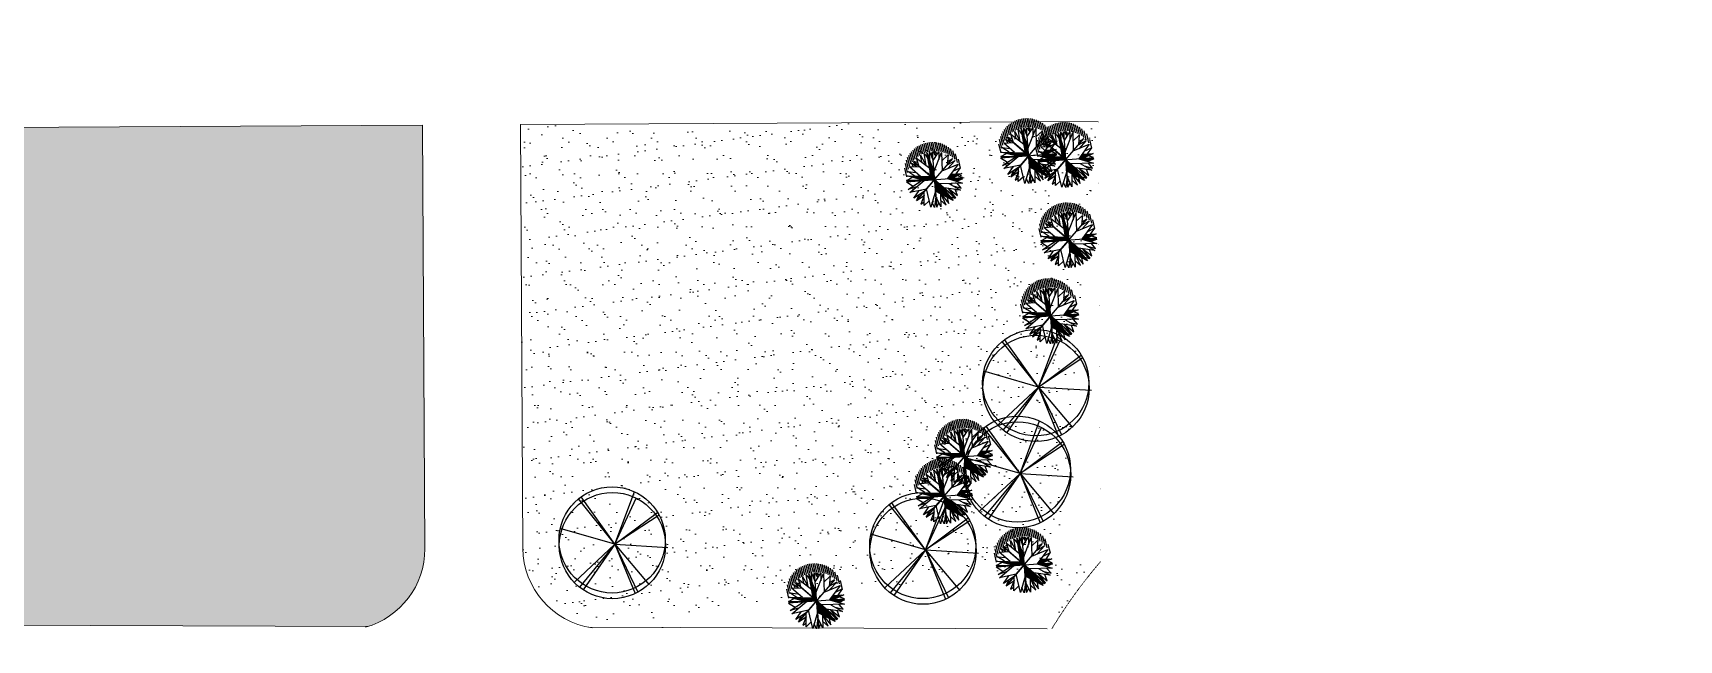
# Model space of a CAD drawing. Header units: millimetres. Extents: x 15176 to 113240, y 14038 to 107702.
# Drawn here: x 32935 to 62290, y 52211 to 63047 of the extents above; entities that cross this region are included whole.
import ezdxf

# ---------------------------------------------------------------- set-up
doc = ezdxf.new("R2010")
doc.units = ezdxf.units.MM
doc.linetypes.add('ACAD_ISO03W100', pattern=[30, 12, -18])
for name, color, linetype in [('doors', 4, 'Continuous'), ('graas', 72, 'Continuous'), ('windows', 4, 'Continuous')]:
    doc.layers.add(name, color=color, linetype=linetype)
doc.layers.add('plants', color=3, linetype='Continuous', lineweight=25)
pattern_1 = [(37.50000000000001, (25327.59192455947, 41406.08846742971), (-16.0003129598405, 489.4132373293423), [0, -386.08, 0, -431.8, 0, -412.75]), (7.49999999999999, (25327.59192455947, 41406.08846742971), (449.5232831380026, 716.8251005683543), [0, -208.2799999999999, 0, -347.9799999999998, 0, -133.3499999999999]), (327.5, (25015.17192455946, 41406.08846742971), (790.9923702414579, 1.437184678545691), [0, -127, 0, -457.2, 0, -596.9]), (317.5, (25015.17192455946, 41406.08846742971), (763.5564524722973, 222.9293232572162), [0, -63.5, 0, -299.72, 0, -342.9])]

# ---------------------------------------------------------------- blocks, each defined once
blk = doc.blocks.new('main door')
at = {"layer": 'doors'}
for p, q in [((-45.72175360190886, 1370.66620581998), (-45.71924921806567, 1440.001651182858)), ((45.70681790433082, 1370.666703953444), (45.70929600020827, 1439.274351976776)), ((173.6230859084426, 300.3159874254197), (685.955078160543, 1187.627011623124)), ((-1032.484857876509, 1003.78036355308), (-1075.432084839304, 1046.727590515875)), ((-1004.206423623793, 1032.070471795283), (-1047.147813591851, 1075.011861763334)), ((628.8147146806768, 1088.651240058738), (0, 7.275957614183426e-12)), ((148.8923621210706, 314.5945085774511), (643.9426761187606, 1171.968631351032)), ((148.8923621210706, 314.5945085774511), (643.9426761187606, 1171.968631351032)), ((198.3793277679433, 286.0227331225033), (693.4296417655933, 1143.396855896142)), ((198.3793277679433, 286.0227331225033), (693.4296417655933, 1143.396855896142)), ((-1370.662709205357, 45.72525021654292), (-1439.998154568129, 45.72274583279068)), ((0, 7.275957614183426e-12), (-1371.428571420711, -0.004560894216410816)), ((-346.8384788814583, 28.54171282744937), (-1336.866403955624, 28.58006164336985)), ((-1336.865947755297, -28.56279549811006), (-1336.866403955624, 28.58006164336985)), ((-346.8528355489689, -0.004560894114547409), (-1257.142857101939, 0.0101022102535353)), ((628.8147146807314, -1089.642628089765), (0, 7.275957614183426e-12)), ((1370.666703953542, 45.70681790422532), (1439.27435197687, 45.70929600011004)), ((-1370.663207338715, -45.70332128959853), (-1439.270855362054, -45.70579938548326)), ((-346.8380092098814, -28.60114431413967), (-1336.865947755297, -28.56279549811006)), ((1370.666205820024, -45.72175360196707), (1440.001651182902, -45.71924921812024)), ((173.6921735875294, -301.2674876663004), (685.9600654747119, -1188.615520226886)), ((1003.780363553189, -1032.484857876618), (1046.316489228189, -1075.020983551614)), ((1032.070471795385, -1004.206423623895), (1074.600760475652, -1046.736712304162)), ((-45.71137879846356, -1370.671264847777), (-45.71385689434828, -1439.278912871116)), ((45.71719270762696, -1370.670766714371), (45.71468832387473, -1440.006212077147))]:
    blk.add_line(p, q, dxfattribs=at)
at = {"layer": 'doors', "elevation": 2.037268131971359e-10}
for points in [[(-1944.200258949768, 1944.20025894983), (-2651.307040136318, 1237.093477763287), (-2623.022768888874, 1208.809206515842), (-1915.915987702334, 1915.915987702392), (-1944.200258949768, 1944.20025894983)], [(1944.200258949815, -1944.200258949757), (1237.093477763265, -2651.3070401363), (1208.80920651582, -2623.022768888863), (1915.915987702378, -1915.915987702312), (1944.200258949815, -1944.200258949757)]]:
    blk.add_lwpolyline(points, dxfattribs=at)
at = {"layer": 'doors', "elevation": 1.164153218269348e-10}
for points in [[(-346.853217538337, 28.56686767726933), (-346.8524535597826, -28.57598946570215), (-1336.865934284029, -28.56279549781902), (-1336.866403955646, 28.58006164339895)], [(148.9217510233721, -315.586489983114), (198.4085349646557, -287.01439978696), (693.4057113978015, -1144.402522648721), (643.918345199214, -1172.973604327606)], [(148.9217510233721, -315.586489983114), (198.4085349646557, -287.01439978696), (693.4057113978015, -1144.402522648721), (643.918345199214, -1172.973604327606)]]:
    blk.add_lwpolyline(points, close=True, dxfattribs=at)
at = {"layer": 'doors'}
blk.add_circle((7.275957614183426e-12, 0), 1371.428571428296, dxfattribs=at)
for centre, radius, start, end in [((-2012.45843715089, 1897.602760514543), 918.9124278934784, 225.9550491063139, 320.0705259022236), ((-4.729372449219227e-11, 5.820766091346741e-11), 1439.999999999711, 88.1809793405769, 134.2160237494499), ((-4.729372449219227e-11, 5.820766091346741e-11), 1439.999999999711, 135.8076243872126, 181.97591112408), ((-406.2270686370248, 704.1199263945018), 706.5989154802718, 274.820732466084, 325.1481076300058), ((-395.2335463216114, 685.1043197407926), 658.2936460325125, 274.2159967354596, 325.7480095291273), ((813.3217201555017, -1.00449292587291), 706.5989154802718, 154.8207324660992, 205.1481076302899), ((7.275957614183426e-12, 0), 1439.999999999711, 268.1807977834069, 1.819020659423096), ((791.3569605673038, -1.017359201337968), 658.2936460325125, 154.2159967356428, 205.7480095291801), ((-405.393094120991, -704.8619871164992), 706.5989154802718, 34.82073246649261, 85.14810762969064), ((-394.4218568483011, -685.8335141874268), 658.2936460325125, 34.21599673525101, 85.74800952940596), ((1897.602760514528, -2012.458437150875), 918.9124278934784, 129.9294740982299, 224.0449508938359)]:
    blk.add_arc(centre, radius, start, end, dxfattribs=at)
for points in [[(-1915.915987702341, 1915.915987702356), (-1944.200258949808, 1944.200258949815), (-2623.022768888863, 1208.809206515842), (-2651.307040136318, 1237.093477763294)], [(1915.915987702334, -1915.915987702334), (1944.200258949793, -1944.200258949793), (1208.80920651582, -2623.022768888848), (1237.093477763279, -2651.307040136307)]]:
    blk.add_solid(points, dxfattribs=at)
at = {"layer": 'doors', "color": 7}
for points in [[(198.4089169538056, 285.0414071382693), (693.4296417655678, 1142.41458965373), (148.9213690340184, 313.6121740849849), (643.9426761187424, 1170.98636510862)], [(-346.8532175384062, 28.56686767732026), (-1336.866403955704, 28.5800616434426), (-346.8524535598408, -28.57598946565849), (-1336.865947755381, -28.5627954980373)], [(148.9217510232738, -315.5864899830849), (643.9183451991412, -1172.973604327577), (198.4085349645611, -287.0143997868799), (693.4057113978415, -1144.402522648597)]]:
    blk.add_solid(points, dxfattribs=at)
at = {"layer": 'windows'}
for points in [[(-1894.860032523138, 1993.540485376485), (-1802.778902712496, 2085.621615187127), (-1838.134241771822, 2120.976954246449), (-2120.976954246446, 1838.134241771841), (-2085.621615187105, 1802.778902712511), (-1894.860032523124, 1993.54048537647)], [(-1258.463929456168, 1357.144382307655), (-1166.382799644598, 1449.225512119221), (-1131.027460585276, 1413.870173059899), (-1413.870173059891, 1131.027460585283), (-1449.225512119214, 1166.382799644613), (-1258.463929456168, 1357.144382307655)], [(1357.144382307648, -1258.463929456157), (1449.225512119214, -1166.382799644583), (1413.870173059877, -1131.027460585261), (1131.027460585268, -1413.870173059877), (1166.382799644594, -1449.225512119207), (1357.144382307648, -1258.463929456157)], [(1993.540485376463, -1894.860032523124), (2085.621615187112, -1802.778902712489), (2120.976954246435, -1838.134241771812), (1838.134241771819, -2120.976954246427), (1802.778902712489, -2085.621615187098), (1993.540485376456, -1894.860032523116)]]:
    blk.add_lwpolyline(points, dxfattribs=at)
at = {"layer": 'windows', "color": 5}
for points in [[(-1202.50119391489, 919.6584814402959), (-919.6584814402813, 1202.501193914904), (-1131.027460585268, 1413.870173059906), (-1413.870173059891, 1131.027460585283), (-1202.50119391489, 919.6584814402959)], [(919.658481440285, -1202.501193914883), (1202.50119391489, -919.6584814402668), (1413.870173059888, -1131.027460585261), (1131.027460585268, -1413.870173059877), (919.658481440285, -1202.501193914883)]]:
    blk.add_lwpolyline(points, dxfattribs=at)
blk = doc.blocks.new('T41')
at = {"color": 86, "linetype": 'Continuous'}
for p, q in [((0.004327210933752212, 0.00454933808214264), (-0.08235078906636772, 0.4689983380822014)), ((0.004327210933752212, 0.00454933808214264), (-0.05437878906604965, 0.4748823380823524)), ((0.004327210933752212, 0.00454933808214264), (-0.1952347890660349, 0.4321823380823844)), ((0.004327210933752212, 0.00454933808214264), (0.3816842109335994, 0.3236013380819713)), ((0.004327210933752212, 0.00454933808214264), (-0.4433617890663299, 0.1537783380817928)), ((0.004327210933752212, 0.00454933808214264), (0.4073082109339339, 0.2920953380817082)), ((0.004327210933752212, 0.00454933808214264), (0.442125210933682, 0.2379613380817318)), ((-0.4422097890660552, -0.1438596619182135), (0.004327210933752212, 0.00454933808214264)), ((0.004327210933752212, 0.00454933808214264), (-0.4350187890663619, -0.1715196619179551)), ((0.004327210933752212, 0.00454933808214264), (-0.2846247890661289, -0.4011966619182203)), ((0.004327210933752212, 0.00454933808214264), (-0.2845517890664269, -0.3425516619181508)), ((0.004327210933752212, 0.00454933808214264), (0.437030210933699, -0.2558746619179146)), ((0.004327210933752212, 0.00454933808214264), (0.2116652109339157, -0.4693106619179161)), ((0.004327210933752212, 0.00454933808214264), (0.1860902109337985, -0.4799346619174685))]:
    blk.add_line(p, q, dxfattribs=at)
at = {"color": 3, "linetype": 'Continuous'}
for centre in [(0.02873721093374115, 0.01035333808249561), (0.01790221093369837, -0.03902066191767517)]:
    blk.add_circle(centre, 0.471905, dxfattribs=at)
blk = doc.blocks.new('T25C')
at = {"color": 251, "linetype": 'Continuous'}
for p, q in [((-0.2462850254091791, 0.1314836338942769), (-0.4021830254091583, 0.3064766338948175)), ((-0.4021830254091583, 0.3064766338948175), (-0.2170490254093238, 0.2239186338947547)), ((0.3503769745907448, 0.3628296338947621), (-0.3536070254090191, -0.3411553661053404)), ((-0.005049025409334718, 0.01191863389431091), (-0.3515870254091169, 0.3584556338946641)), ((-0.3515870254091169, 0.3584556338946641), (0.3493919745910716, -0.3425233661055245)), ((-0.3513630254092277, 0.3582326338946586), (-0.3354720254092172, 0.2767276338945521)), ((-0.2170490254093238, 0.2239186338947547), (-0.3262870254093286, 0.3877506338949388)), ((-0.3262870254093286, 0.3877506338949388), (-0.2346890254093523, 0.3468776338941097)), ((-0.1478010254090805, 0.1546706338949662), (-0.2715690254090077, 0.4284586338944791)), ((-0.2715690254090077, 0.4284586338944791), (-0.0008930254089136724, 0.2308096338947507)), ((-0.1746150254089116, 0.3576626338945061), (-0.1621590254089824, 0.481214633894524)), ((-0.1621590254089824, 0.481214633894524), (-0.001662025409132184, 0.2883096338946416)), ((-0.1012120254090405, 0.4976926338949852), (-0.1201940254090914, 0.4307766338943111)), ((-0.04744702540892831, 0.3433386338947457), (-0.1012120254090405, 0.4976926338949852)), ((-0.001662025409132184, 0.5026016338943009), (-0.04744702540892831, 0.3433386338947457)), ((-0.002791025409351278, 0.009660633894782222), (-0.002791025409351278, 0.5026016338943009)), ((-0.002791025409351278, 0.5026016338943009), (-0.002791025409351278, -0.4863373661055448)), ((-0.002791025409351278, 0.009660633894782222), (0.3503769745907448, 0.3628296338947621)), ((-0.001662025409132184, 0.2883096338946416), (0.06177497459066217, 0.5036716338945553)), ((0.03083597459090015, 0.398635633894628), (-0.001662025409132184, 0.5026016338943009)), ((-0.001662025409132184, 0.2308096338947507), (0.1830289745907976, 0.472295633894646)), ((0.06177497459066217, 0.5036716338945553), (0.07900497459104372, 0.3362826338943705)), ((0.1830289745907976, 0.472295633894646), (0.1291619745907155, 0.141613633894849)), ((0.1577449745909689, 0.317077633894769), (0.2396649745910508, 0.4455096338942894)), ((0.2396649745910508, 0.4455096338942894), (0.1606789745910646, 0.1731296338948596)), ((0.1606789745910646, 0.1731296338948596), (0.367344974590651, 0.3447196338947833)), ((0.3520969745909497, 0.3645476338942899), (0.2103129745910337, 0.3442916338944997)), ((0.367344974590651, 0.3447196338947833), (0.3256789745910282, 0.2377796338942062)), ((-0.5004860254089181, 0.02757863389433624), (-0.4257120254092115, 0.06061563389448565)), ((-0.2277100254091238, 0.008531633894563129), (-0.5004860254089181, 0.02757863389433624)), ((0.4965149745908093, 0.008531633894563129), (-0.4977900254093583, 0.008531633894563129)), ((-0.4967320254090737, 0.07251363389423204), (-0.1478010254090805, 0.1546706338949662)), ((-0.1148140254090322, 0.008531633894563129), (-0.4967320254090737, 0.07251363389423204)), ((-0.4274240254089818, 0.02247763389459578), (-0.4954860254092637, 0.008531633894563129)), ((-0.4954860254092637, 0.008531633894563129), (-0.2911470254089181, -0.0317283661051988)), ((-0.4754450254090443, -0.1486903661052565), (-0.2277100254091238, 0.008531633894563129)), ((-0.260922025408945, 0.1280366338942258), (-0.4746450254092451, 0.1681396338944978)), ((-0.4746450254092451, 0.1681396338944978), (-0.3850830254091306, 0.09880163389425434)), ((-0.320963025409128, 0.2153076338945539), (-0.4543860254093488, 0.2188396338942766)), ((-0.4543860254093488, 0.2188396338942766), (-0.260922025408945, 0.1280366338942258)), ((-0.4185010254091139, -0.2661213661058355), (-0.1148140254090322, 0.008531633894563129)), ((-0.1068480254089081, 0.01635163389437366), (-0.02698802540908218, 0.01173763389488158)), ((-0.001662025409132184, 0.008531633894563129), (-0.005049025409334718, 0.01191863389431091)), ((-0.001662025409132184, 0.008531633894563129), (-0.002791025409351278, 0.009660633894782222)), ((-0.001662025409132184, 0.008531633894563129), (0.4965149745908093, 0.008531633894563129)), ((0.4159769745906488, 0.2819676338949648), (0.0774419745907835, 0.008531633894563129)), ((0.0774419745907835, 0.008531633894563129), (0.4137399745909534, -0.2682893661058188)), ((0.2276149745907787, 0.1298266338944813), (0.4827599745908628, 0.1290516338949601)), ((0.3033399745909264, 0.1909906338942164), (0.4540689745908821, 0.2122426338946752)), ((0.4540689745908821, 0.2122426338946752), (0.331893974590912, 0.1295086338941474)), ((0.4827599745908628, 0.1290516338949601), (0.356737974590942, 0.008531633894563129)), ((0.356737974590942, 0.008531633894563129), (0.4905419745909967, -0.07468236610566237)), ((0.396091974590945, 0.04616663389424502), (0.4949869745910291, 0.05882263389412401)), ((0.4975179745906644, 0.01146263389455271), (0.396091974590945, 0.04616663389424502)), ((0.4975159745908968, 0.005323633894477098), (0.4281619745906937, -0.02820436610545585)), ((0.4949869745910291, 0.05882263389412401), (0.4358309745907718, 0.08417163389458437)), ((-0.2911470254089181, -0.0317283661051988), (-0.4983200254091571, -0.04165336610549275)), ((-0.4983200254091571, -0.04165336610549275), (-0.3949260254089495, -0.09759036610557814)), ((-0.2390960254092533, -0.103869366105755), (-0.4754450254090443, -0.1486903661052565)), ((-0.3241400254091786, -0.1199973661050535), (-0.4611580254090768, -0.1865353661050904)), ((-0.4611580254090768, -0.1865353661050904), (-0.3502270254089126, -0.204376366105862)), ((-0.1665220254089945, -0.154069366105432), (-0.4185010254091139, -0.2661213661058355)), ((-0.2188850254092358, -0.2064343661049861), (-0.3708540254092441, -0.3274533661051464)), ((-0.3708540254092441, -0.3274533661051464), (-0.3242980254090071, -0.2242313661054141)), ((-0.3023200254092444, -0.3899573661055911), (-0.2188850254092358, -0.2064343661049861)), ((-0.1587050254092901, -0.252643366105076), (-0.3023200254092444, -0.3899573661055911)), ((-0.1414110254090701, -0.4706963661055852), (-0.1665220254089945, -0.154069366105432)), ((-0.002791025409351278, -0.1945803661055834), (-0.1414110254090701, -0.4706963661055852)), ((-0.05673502540912523, -0.4876093661050618), (-0.04956702540903279, -0.2877533661057896)), ((0.2187519745907593, -0.4393593661052364), (-0.002791025409351278, -0.1945803661055834)), ((0.4137399745909534, -0.2682893661058188), (0.09704997459084552, -0.09018036610541458)), ((0.09704997459084552, -0.09018036610541458), (0.2187519745907593, -0.4393593661052364)), ((0.4905419745909967, -0.07468236610566237), (0.1952479745909841, -0.08844036610571493)), ((0.3855539745909482, -0.3065123661053804), (0.23812597459073, -0.2312563661052991)), ((0.23812597459073, -0.2312563661052991), (0.2633479745909426, -0.4145043661055752)), ((0.4688749745910172, -0.1581553661053476), (0.2778019745910569, -0.08459336610576429)), ((0.2778019745910569, -0.08459336610576429), (0.4416699745906953, -0.2209143661057169)), ((0.2796389745908527, -0.1928703661051259), (0.3855539745909482, -0.3065123661053804)), ((0.3194309745908868, -0.2727593661056744), (0.3503099745908003, -0.3454533661051755)), ((0.4416699745906953, -0.2209143661057169), (0.3270419745908839, -0.198307366105837)), ((0.3756909745907251, -0.08003336610545375), (0.4688749745910172, -0.1581553661053476)), ((-0.3540950254091513, -0.3416433661050178), (-0.2647830254090877, -0.3073883661054424)), ((-0.2103020254089643, -0.4493353661055153), (-0.2250410254091548, -0.3160693661056939)), ((-0.1537000254093073, -0.3157423661050416), (-0.2103020254089643, -0.4493353661055153)), ((-0.002791025409351278, -0.3356673661055538), (-0.05673502540912523, -0.4876093661050618)), ((0.03471497459077, -0.3876753661052135), (-0.002945025409189839, -0.4906553661057842)), ((0.1012469745910494, -0.4799343661052262), (-0.002791025409351278, -0.3356673661055538)), ((0.1173789745907925, -0.3273543661052827), (0.1012469745910494, -0.4799343661052262)), ((0.2633479745909426, -0.4145043661055752), (0.1737589745907826, -0.3102683661054471)), ((0.3503099745908003, -0.3454533661051755), (0.2506739745908817, -0.3224193661053505)), ((0.2506739745908817, -0.3224193661053505), (0.3213309745910919, -0.3720793661050266)), ((0.3213309745910919, -0.3720793661050266), (0.2568459745907603, -0.3672613661055948))]:
    blk.add_line(p, q, dxfattribs=at)
at = {"color": 122, "linetype": 'Continuous'}
for p, q in [((-0.1514000254092025, 0.1424546338948858), (-0.439601025409047, 0.07229063389422663)), ((-0.439601025409047, 0.07229063389422663), (-0.1068480254089081, 0.01635163389437366)), ((-0.1491820254091181, 0.1297666338941781), (-0.3765630254092684, 0.07555763389427739)), ((-0.3765630254092684, 0.07555763389427739), (-0.1159060254090036, 0.02231063389444898)), ((-0.1440060254089985, 0.1130426338941106), (-0.3198100254089695, 0.0751736338943374)), ((-0.3198100254089695, 0.0751736338943374), (-0.07874902540925177, 0.02807763389500906)), ((-0.1440060254089985, 0.09824063389442017), (-0.2626870254089226, 0.07786463389493292)), ((-0.2626870254089226, 0.07786463389493292), (-0.09945402540915893, 0.04134163389426249)), ((-0.1438210254091246, 0.08555463389438955), (-0.2101870254091409, 0.07575063389413117)), ((-0.2101870254091409, 0.07575063389413117), (-0.1223770254091505, 0.05691163389474241)), ((-0.142342025409107, 0.0753646338944236), (-0.1621220254091895, 0.06979063389462681)), ((-0.02865202540897371, 0.01846563389426592), (-0.1514000254092025, 0.1424546338948858)), ((-0.02698802540908218, 0.01173763389488158), (-0.1491820254091181, 0.1297666338941781)), ((-0.06229702540895232, 0.01731263389501692), (-0.1440060254089985, 0.1130426338941106)), ((-0.07874902540925177, 0.02807763389500906), (-0.1440060254089985, 0.09824063389442017)), ((-0.09945402540915893, 0.04134163389426249), (-0.1438210254091246, 0.08555463389438955)), ((-0.1223770254091505, 0.05691163389474241), (-0.142342025409107, 0.0753646338944236)), ((-0.1159060254090036, 0.02231063389444898), (-0.06229702540895232, 0.01731263389501692)), ((0.01214097459069308, 0.003001633894200495), (0.1078789745906761, -0.08717136610539455)), ((0.02024097459070617, 0.01525363389464474), (0.1448849745906955, 0.1441006338945954)), ((0.07473897459067302, 0.002809633894685248), (0.02465997459103164, 0.00127763389446045)), ((0.02465997459103164, 0.00127763389446045), (0.1091669745910622, -0.08353436610559584)), ((0.02815697459072908, 0.01353063389433373), (0.1507769745908263, 0.1328036338945822)), ((0.07031897459091851, 0.01257363389413513), (0.02815697459072908, 0.01353063389433373)), ((0.0489629745907223, 0.02023163389458205), (0.1522499745910864, 0.1264856338948448)), ((0.07013497459092832, 0.01946663389480818), (0.0489629745907223, 0.02023163389458205)), ((0.2362049745906916, 0.1640096338942385), (0.065348974590961, 0.0213806338942959)), ((0.065348974590961, 0.0213806338942959), (0.1535389745909015, 0.1201686338945365)), ((0.3010129745907761, 0.2049806338945928), (0.07013497459092832, 0.01946663389480818)), ((0.343542974590946, 0.2350386338948738), (0.07031897459091851, 0.01257363389413513)), ((0.3628749745907953, -0.2315243661050772), (0.07473897459067302, 0.002809633894685248)), ((0.1925709745910353, 0.135675633894607), (0.1091669745910622, 0.06158463389419921)), ((0.1091669745910622, 0.06158463389419921), (0.1502249745908557, 0.1153826338941144)), ((0.1291619745907155, 0.141613633894849), (0.4159769745906488, 0.2819676338949648)), ((0.1448849745906955, 0.1441006338945954), (0.343542974590946, 0.2350386338948738)), ((0.1507769745908263, 0.1328036338945822), (0.3010129745907761, 0.2049806338945928)), ((0.1522499745910864, 0.1264856338948448), (0.2362049745906916, 0.1640096338942385)), ((0.1535389745909015, 0.1201686338945365), (0.1925709745910353, 0.135675633894607)), ((-0.3500100254091194, -0.3027433661054602), (-0.2139500254093036, -0.1836623661056365)), ((-0.3382260254093126, -0.2813013661052537), (-0.2537180254089435, -0.2096993661052693)), ((-0.3203680254091523, -0.2368853661055255), (-0.3382260254093126, -0.2813013661052537)), ((-0.2139500254093036, -0.1836623661056365), (-0.3203680254091523, -0.2368853661055255)), ((-0.2537180254089435, -0.2096993661052693), (-0.3150280254089921, -0.2483723661052863)), ((-0.2739710254090824, -0.3534773661058352), (-0.208427025409037, -0.2177403661053177)), ((-0.1671860254091371, -0.2435853661054352), (-0.2739710254090824, -0.3534773661058352)), ((-0.2439600254092511, -0.3067643661051989), (-0.2073220254092121, -0.2261633661055384)), ((-0.1723410254089686, -0.2393743661050394), (-0.2439600254092511, -0.3067643661051989)), ((-0.1826510254090863, -0.2345873661051883), (-0.2240760254089764, -0.2805353661051413)), ((-0.2240760254089764, -0.2805353661051413), (-0.209347025408988, -0.2393743661050394)), ((-0.1953550254092988, -0.234779366105613), (-0.2113730254091024, -0.2495213661050002)), ((-0.2104520254092677, -0.2144853661056914), (-0.1666330254092827, -0.1683463661056521)), ((-0.209347025408988, -0.2393743661050394), (-0.1948030254093283, -0.2280783661053647)), ((-0.208427025409037, -0.2177403661053177), (-0.1791530254090503, -0.195723366105085)), ((-0.2073220254092121, -0.2261633661055384), (-0.1898310254091484, -0.2141023661051804)), ((-0.1948030254093283, -0.2280783661053647), (-0.1953550254092988, -0.234779366105613)), ((-0.1898310254091484, -0.2141023661051804), (-0.1826510254090863, -0.2345873661051883)), ((-0.1791530254090503, -0.195723366105085), (-0.1723410254089686, -0.2393743661050394)), ((-0.1666330254092827, -0.1683463661056521), (-0.1671860254091371, -0.2435853661054352)), ((0.07455497459068283, -0.005039366105847876), (0.04785797459089736, -0.006188366105561727)), ((0.04785797459089736, -0.006188366105561727), (0.1156109745907088, -0.07989636610545858)), ((0.07915697459065996, -0.01193236610561144), (0.06166697459093484, -0.01614336610509781)), ((0.06166697459093484, -0.01614336610509781), (0.1202139745910245, -0.07817336610514758)), ((0.07768497459073842, -0.01978136610523507), (0.07216097459104276, -0.02456736610565713)), ((0.07216097459104276, -0.02456736610565713), (0.127946974590941, -0.07568436610563367)), ((0.299723974590961, -0.1892143661052614), (0.07455497459068283, -0.005039366105847876)), ((0.1712129745910715, -0.1007643661050679), (0.07768497459073842, -0.01978136610523507)), ((0.225342974591058, -0.1396283661051712), (0.07915697459065996, -0.01193236610561144)), ((0.1078789745906761, -0.08717136610539455), (0.3628749745907953, -0.2315243661050772)), ((0.1091669745910622, -0.08353436610559584), (0.299723974590961, -0.1892143661052614)), ((0.1156109745907088, -0.07989636610545858), (0.225342974591058, -0.1396283661051712)), ((0.1202139745910245, -0.07817336610514758), (0.1712129745910715, -0.1007643661050679))]:
    blk.add_line(p, q, dxfattribs=at)
blk = doc.blocks.new('*X27')
at = {"color": 0}
for p, q in [((7.995964811032191, 13.28125), (8.157783866036956, 13.28125)), ((8.071224623011533, 13.25), (8.233043678016283, 13.25)), ((8.123792995025271, 13.21875), (8.285612050030016, 13.21875)), ((8.164964926502805, 13.1875), (8.326783981507544, 13.1875)), ((8.198714148590668, 13.15625), (8.360533203595407, 13.15625)), ((8.227000176368897, 13.125), (8.388819231373635, 13.125)), ((8.250959552350487, 13.09375), (8.412778607355223, 13.09375)), ((8.271318105013945, 13.0625), (8.43313716001868, 13.0625)), ((8.28856912068646, 13.03125), (8.450388175691195, 13.03125)), ((8.303061916825666, 13), (8.4648809718304, 13)), ((8.315050334816608, 12.96875), (8.47686938982134, 12.96875)), ((8.324721190037453, 12.9375), (8.486540245042185, 12.9375)), ((8.332211801236857, 12.90625), (8.494030856241592, 12.90625)), ((8.308817528247237, 12.625), (8.47063658325197, 12.625)), ((8.319731026501376, 12.65625), (8.481550081506109, 12.65625)), ((8.328394828535162, 12.6875), (8.490213883539896, 12.6875)), ((8.334927690324987, 12.71875), (8.49674674532972, 12.71875)), ((8.337621130199329, 12.875), (8.499440185204064, 12.875)), ((8.339413663043858, 12.75), (8.501232718048593, 12.75)), ((8.34101693128403, 12.84375), (8.502835986288762, 12.84375)), ((8.341907907775509, 12.78125), (8.503726962780243, 12.78125)), ((8.342440235567718, 12.8125), (8.50425929057245, 12.8125)), ((7.926529839722778, 12.3125), (8.08834889472758, 12.3125)), ((8.034562227647518, 12.34375), (8.196381282652291, 12.34375)), ((8.096984765041388, 12.375), (8.258803820046149, 12.375)), ((8.143638267299758, 12.40625), (8.305457322304502, 12.40625)), ((8.181104577386034, 12.4375), (8.342923632390773, 12.4375)), ((8.21218751078164, 12.46875), (8.374006565786377, 12.46875)), ((8.23839343998618, 12.5), (8.400212494990916, 12.5)), ((8.260640315670857, 12.53125), (8.422459370675591, 12.53125)), ((8.279533142717968, 12.5625), (8.441352197722702, 12.5625)), ((8.295491766881273, 12.59375), (8.457310821886008, 12.59375))]:
    blk.add_line(p, q, dxfattribs=at)
blk = doc.blocks.new('SHADOW1')
blk.add_blockref('*X27', (-7.842490835048404, -12.80538684877296))

msp = doc.modelspace()

# ---------------------------------------------------------------- hatches: boundary and pattern name
at = {"layer": 'graas', "linetype": 'ByBlock', "lineweight": 13}
h = msp.add_hatch(dxfattribs=at)
h.set_pattern_fill('AR-SAND', color=256, scale=10, angle=68.99999999999999, style=0)
h.set_pattern_definition(pattern_1)
edge = h.paths.add_edge_path()
edge.add_line((21140.27153983651, 56959.08549358338), (21116.61077543505, 61298.01787446612))
edge.add_line((21116.61077543504, 61298.01787446614), (39880.65153984183, 61400.34063701997))
edge.add_arc((25891.43270719511, 57229.76660886235), 4758.865485004638, 183.2607057901347, 275.5944404118063)
edge.add_line((38900.91447016632, 52452.73138136743), (26355.35703488204, 52493.56824703788))
edge.add_arc((38480.50376536147, 53831.45908248526), 1441.400442120151, 285.5194358632702, 360.312438264506)
edge.add_line((39921.8827767623, 53839.31911030045), (39880.65153984182, 61400.34063701995))
h = msp.add_hatch(dxfattribs=at)
h.set_pattern_fill('AR-SAND', color=256, scale=10, angle=68.99999999999999, style=0)
h.set_pattern_definition(pattern_1)
edge = h.paths.add_edge_path()
edge.add_line((41671.85675778962, 53848.86194674941), (41630.62552086913, 61409.88347346889))
edge.add_arc((43113.23576919048, 53856.7219745646), 1441.400442120151, 180.31243826422, 261.7218421189444)
edge.add_line((51018.22008993712, 52413.288512094), (42848.28152869974, 52439.88236296768))
edge.add_arc((58909.96655356965, 47664.34435682118), 9137.040863394082, 139.3919945847223, 148.6868030259295)
edge.add_line((51930.47238062977, 61466.04988228268), (51973.30446104505, 53611.46422726821))
edge.add_line((41630.62552086913, 61409.88347346892), (51930.47238062977, 61466.04988228268))

# ---------------------------------------------------------------- linework, layer by layer
at = {"color": 7, "lineweight": 20}
for p, q in [((21116.61077543504, 61298.01787446614, -176709.9999997358), (39880.65153984184, 61400.34063701995, -176709.9999997358)), ((41630.62552086913, 61409.88347346892, -176709.9999997358), (51930.47238062977, 61466.04988228268, -176709.9999997358))]:
    msp.add_line(p, q, dxfattribs=at)
at = {"color": 7, "linetype": 'Continuous', "lineweight": 20, "ltscale": 0.05}
for p, q in [((39921.8827767623, 53839.31911030045, -176709.9999997357), (39880.65153984184, 61400.34063701995, -176709.9999997357)), ((41671.85675778962, 53848.86194674941, -176709.9999997357), (41630.62552086913, 61409.88347346889, -176709.9999997357)), ((38900.91447016632, 52452.73138136743, -1403.237464307559), (26355.35703488204, 52493.56824703788, -379.9999999994273)), ((51018.22008993712, 52413.288512094, -2391.545966387284), (42848.28152869974, 52439.88236296768, -1725.191580774896))]:
    msp.add_line(p, q, dxfattribs=at)
at = {"color": 7, "lineweight": 20, "const_width": 0.1, "elevation": -176709.9999997358}
msp.add_lwpolyline([(51930.47238062977, 61466.04988228268), (51973.30446104505, 53611.46422726821)], dxfattribs=at)
at = {"color": 7, "linetype": 'Continuous', "lineweight": 20, "ltscale": 0.05}
for centre, start, end in [((38480.50376536147, 53831.45908248526, -176709.9999997357), 285.5194358634415, 0.3124382642200095), ((43113.23576919048, 53856.7219745646, -176709.9999997357), 180.31243826422, 261.7218421189444)]:
    msp.add_arc(centre, 1441.400442120151, start, end, dxfattribs=at)
at = {"color": 7, "linetype": 'ACAD_ISO03W100', "lineweight": 20, "ltscale": 0.05}
msp.add_arc((58909.96655356965, 47664.34435682118, -2019.99999999699), 9137.040863394082, 139.3919945847223, 148.6868030259295, dxfattribs=at)

# ---------------------------------------------------------------- block references
at = {"layer": 'doors', "color": 5, "linetype": 'ByBlock', "lineweight": 13, "rotation": 45.31243826450562}
msp.add_blockref('main door', (58913.09333656481, 64672.12051982686, -176709.9999997358), dxfattribs=at)
at = {"layer": 'plants'}
for name, p, xscale, yscale, zscale, rotation in [('T25C', (50697.24654039679, 60864.18809292102, -541.3449999994066), 1001.519986744863, 1001.519986744863, 1001.519986744863, 139.3439278782274), ('SHADOW1', (50697.24654039679, 60864.18809292102, -541.3449999994066), 1001.519986744871, 1001.519986744871, 1001.519986744871, 103.344474), ('T25C', (51357.74656454715, 60793.89075899083, -541.3449999994066), 1001.519986744863, 1001.519986744863, 1001.519986744863, 139.3439278782274), ('SHADOW1', (51357.74656454715, 60793.89075899083, -541.3449999994066), 1001.519986744871, 1001.519986744871, 1001.519986744871, 103.344474), ('T25C', (49017.43431964665, 60437.3075838821, -541.3449999994066), 1001.519986744863, 1001.519986744863, 1001.519986744863, 139.3439278782274), ('SHADOW1', (49017.43431964665, 60437.3075838821, -541.3449999994066), 1001.519986744871, 1001.519986744871, 1001.519986744871, 103.344474), ('T25C', (51413.09427746863, 59360.0299043644, -541.3449999994066), 1001.519986744863, 1001.519986744863, 1001.519986744863, 139.3439278782274), ('SHADOW1', (51413.09427746863, 59360.0299043644, -541.3449999994066), 1001.519986744871, 1001.519986744871, 1001.519986744871, 103.344474), ('SHADOW1', (51088.45348222292, 58007.8036745654, -541.3449999994066), 1001.519986744871, 1001.519986744871, 1001.519986744871, 103.344474), ('T25C', (51088.45348222292, 58007.8036745654, -541.3449999994066), 1001.519986744863, 1001.519986744863, 1001.519986744863, 139.3439278782274), ('T41', (50872.2531303638, 56738.63617659759, -541.3449999994066), 2007.550241130811, 2007.550241130811, 2007.550241130811, 194.9999999999991), ('T41', (50543.69977208792, 55195.14881755001, -541.3449999994066), 2007.550241130811, 2007.550241130811, 2007.550241130811, 194.9999999999991), ('T25C', (49553.56401806345, 55496.97489481172, -541.3449999994066), 1001.519986744863, 1001.519986744863, 1001.519986744863, 139.3439278782274), ('SHADOW1', (49553.56401806345, 55496.97489481172, -541.3449999994066), 1001.519986744871, 1001.519986744871, 1001.519986744871, 103.344474), ('T25C', (49192.05560383579, 54790.20898224894, -541.3449999994066), 1001.519986744863, 1001.519986744863, 1001.519986744863, 139.3439278782274), ('SHADOW1', (49192.05560383579, 54790.20898224894, -541.3449999994066), 1001.519986744871, 1001.519986744871, 1001.519986744871, 103.344474), ('T41', (43319.0096199885, 53931.98062274291, -541.3449999994066), 2007.550241130811, 2007.550241130811, 2007.550241130811, 194.9999999999991), ('T41', (48858.30612613799, 53831.6161943599, -541.3449999994066), 2007.550241130811, 2007.550241130811, 2007.550241130811, 194.9999999999991), ('SHADOW1', (50617.89347973472, 53563.97260688484, -541.3449999994066), 1001.519986744871, 1001.519986744871, 1001.519986744871, 103.344474), ('T25C', (50617.89347973472, 53563.97260688484, -541.3449999994066), 1001.519986744863, 1001.519986744863, 1001.519986744863, 139.3439278782274), ('T25C', (46913.14176357951, 52919.8518876798, -541.3449999994066), 1001.519986744863, 1001.519986744863, 1001.519986744863, 139.3439278782274), ('SHADOW1', (46913.14176357951, 52919.8518876798, -541.3449999994066), 1001.519986744871, 1001.519986744871, 1001.519986744871, 103.344474)]:
    msp.add_blockref(name, p, dxfattribs=dict(at, xscale=xscale, yscale=yscale, zscale=zscale, rotation=rotation))

doc.saveas('drawing.dxf')
